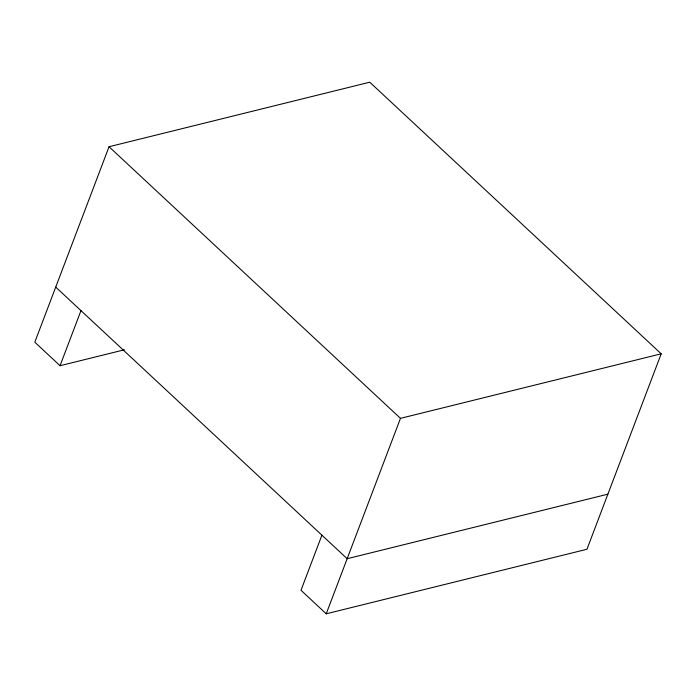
<?xml version="1.0" encoding="UTF-8"?>
<svg xmlns="http://www.w3.org/2000/svg" width="696" height="696" viewBox="0 0 696 696"><rect width="100%" height="100%" fill="white"/><g stroke="black" fill="none" stroke-linecap="round" stroke-linejoin="round"><path stroke-width="1.04" d="M321.917 535.189L300.994 590.278L326.233 613.802L586.954 549.266L661.2 353.812L369.767 82.198L109.046 146.734L34.8 342.188L60.047 365.722L124.436 349.784M60.047 365.722L80.971 310.634M326.233 613.802L400.478 418.348L661.2 353.812M607.878 494.177L347.165 558.714L55.723 287.1M109.046 146.734L400.478 418.348"/></g></svg>
